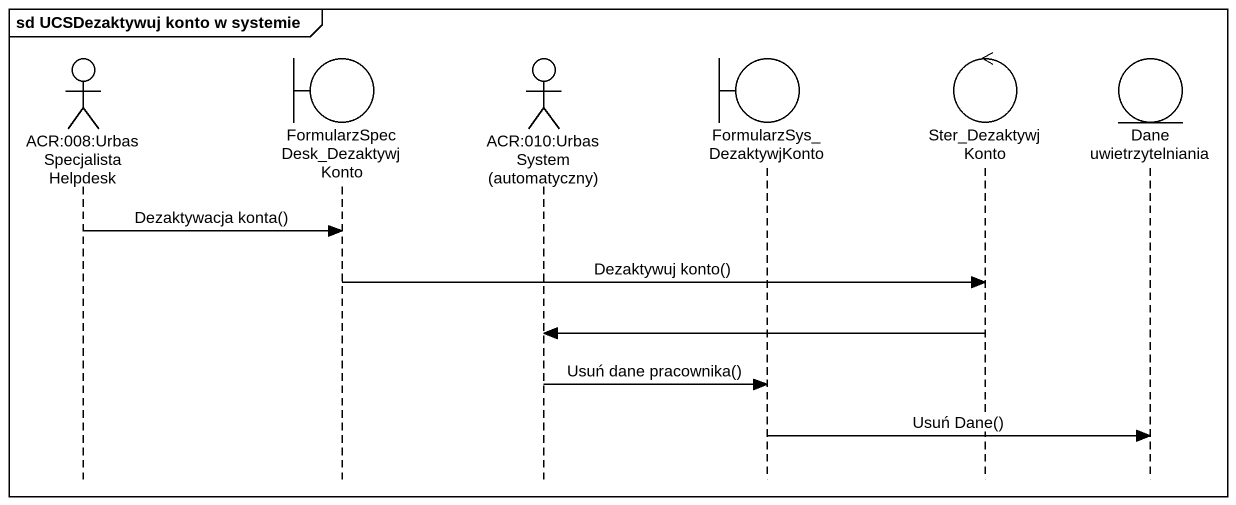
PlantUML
@startuml
mainframe sd UCSDezaktywuj konto w systemie
hide footbox
actor "ACR:008:Urbas Specjalista Helpdesk" as ACR_008_Urbas_Specjalista
boundary "FormularzSpecDesk_DezaktywjKonto" as FormularzSpecDesk
actor "ACR:010:Urbas System (automatyczny)" as ACR_010_Urbas_System
boundary FormularzSys_DezaktywjKonto
control Ster_DezaktywjKonto
entity "Dane uwietrzytelniania" as Dane_uwietrzytelniania

ACR_008_Urbas_Specjalista -> FormularzSpecDesk : Dezaktywacja konta()
FormularzSpecDesk -> Ster_DezaktywjKonto : Dezaktywuj konto()
Ster_DezaktywjKonto -> ACR_010_Urbas_System
ACR_010_Urbas_System -> FormularzSys_DezaktywjKonto : Usuń dane pracownika()
FormularzSys_DezaktywjKonto -> Dane_uwietrzytelniania : Usuń Dane()
@enduml
